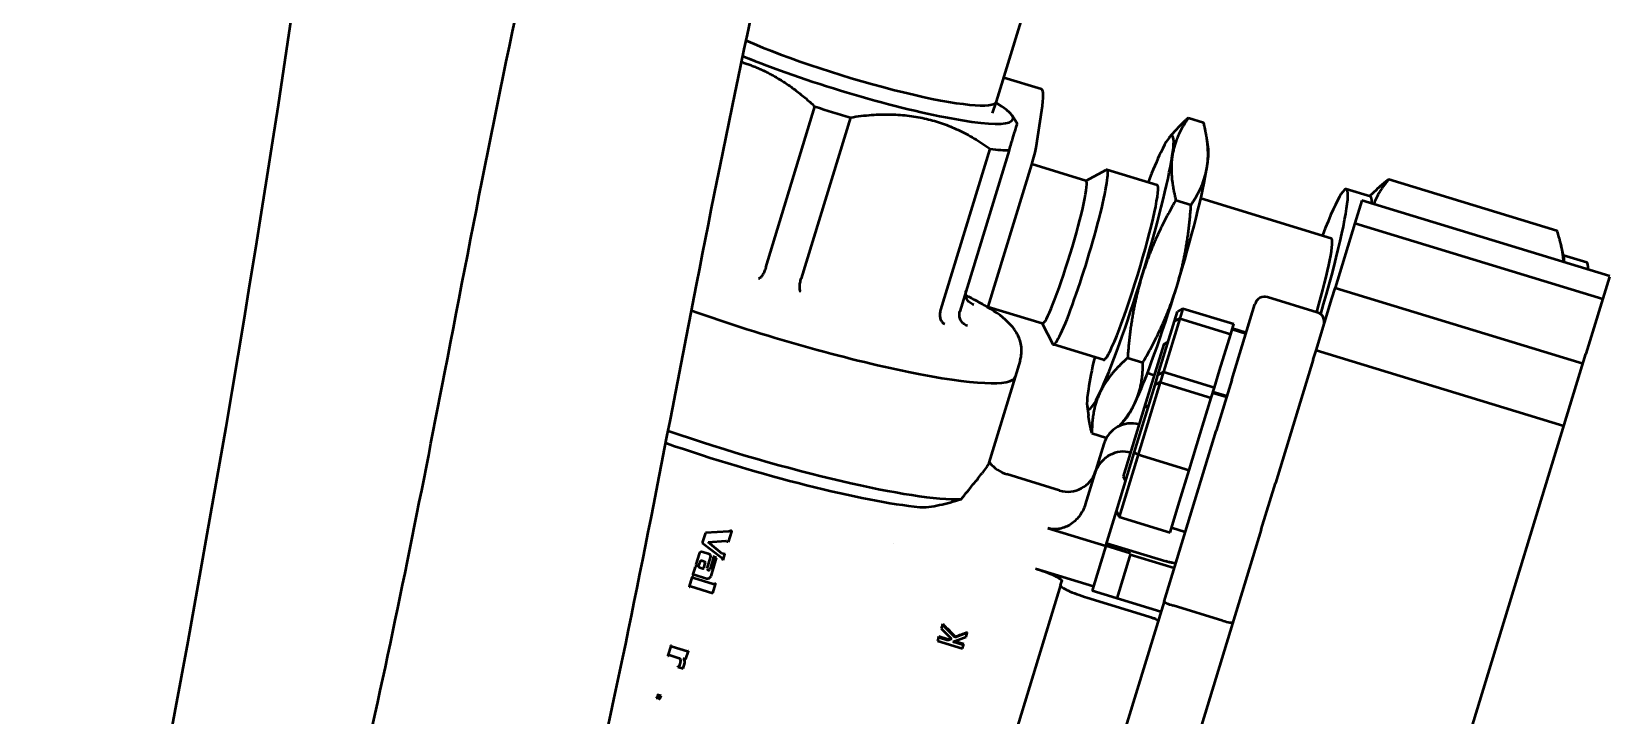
# Model space of a CAD drawing. Header units: inches. Extents: x 11 to 1621, y 11 to 1332.
# Drawn here: x 1297.609 to 1301.909, y 348.858 to 350.729 of the extents above; entities that cross this region are included whole.
import ezdxf

# ---------------------------------------------------------------- set-up
doc = ezdxf.new("R2010")
doc.units = ezdxf.units.IN
doc.header["$LTSCALE"] = 48
doc.header["$MEASUREMENT"] = 0
doc.layers.add('Visible (ANSI)', color=7, linetype='Continuous', lineweight=50)

msp = doc.modelspace()

# ---------------------------------------------------------------- linework, layer by layer
at = {"layer": 'Visible (ANSI)'}
for p, q in [((1300.248359, 350.5375), (1300.315514, 350.757153)), ((1300.371568, 350.570813), (1300.268206, 350.602414)), ((1299.617195, 350.083185), (1299.751861, 350.523658)), ((1300.237518, 350.505641), (1300.24829, 350.537286)), ((1299.848939, 350.493978), (1299.714272, 350.053505)), ((1300.29084, 350.499535), (1300.305318, 350.47711)), ((1300.356694, 350.411643), (1300.372154, 350.513475)), ((1300.77309, 350.493078), (1300.814674, 350.480364)), ((1300.72085, 350.438978), (1300.737833, 350.458139)), ((1300.827731, 350.406301), (1300.824366, 350.431684)), ((1300.096424, 349.967451), (1300.23109, 350.407924)), ((1300.282984, 350.404058), (1300.148317, 349.963585)), ((1300.225828, 349.975612), (1300.345001, 350.36541)), ((1300.493025, 350.320568), (1300.345116, 350.365788)), ((1300.492317, 350.320785), (1300.548059, 350.350684)), ((1300.687457, 350.309017), (1300.550056, 350.351025)), ((1301.321656, 350.325364), (1301.781141, 350.184886)), ((1300.738875, 350.267706), (1300.780459, 350.254993)), ((1301.163882, 350.163359), (1300.807117, 350.272433)), ((1301.270743, 350.277739), (1301.204997, 350.29784)), ((1301.247501, 350.266472), (1301.228685, 350.204929)), ((1301.247501, 350.266472), (1301.247692, 350.267097)), ((1301.925388, 350.059904), (1301.247692, 350.267097)), ((1301.268389, 350.278459), (1301.289004, 350.297927)), ((1301.228685, 350.204929), (1301.174661, 350.028225)), ((1301.228685, 350.204929), (1301.906381, 349.997737)), ((1301.800148, 350.111408), (1301.792867, 350.143881)), ((1301.862463, 350.096832), (1301.799071, 350.116213)), ((1301.924931, 350.058409), (1301.860357, 349.847199)), ((1301.125277, 349.960957), (1300.989738, 350.002395)), ((1301.165767, 349.999135), (1301.174371, 350.027277)), ((1301.174661, 350.028225), (1301.174371, 350.027277)), ((1301.174661, 350.028225), (1301.852358, 349.821033)), ((1300.37362, 349.930013), (1300.225712, 349.975233)), ((1300.735059, 349.936928), (1300.7431, 349.96323)), ((1300.758079, 349.971826), (1300.7431, 349.96323)), ((1300.758079, 349.971826), (1300.749518, 349.943822)), ((1300.758079, 349.971826), (1300.897384, 349.929236)), ((1300.891898, 349.776635), (1300.955, 349.983035)), ((1300.955325, 349.984098), (1300.955, 349.983035)), ((1301.122155, 349.856486), (1301.165767, 349.999135)), ((1300.372912, 349.93023), (1300.402406, 349.874271)), ((1300.689981, 349.789483), (1300.735059, 349.936928)), ((1300.749518, 349.943822), (1300.70496, 349.79808)), ((1300.749518, 349.943822), (1300.735059, 349.936928)), ((1300.749518, 349.943822), (1300.888822, 349.901233)), ((1300.888822, 349.901233), (1300.897384, 349.929236)), ((1300.893248, 349.915711), (1300.930898, 349.904201)), ((1300.931238, 349.905313), (1300.893589, 349.916824)), ((1300.541271, 349.830865), (1300.40387, 349.872872)), ((1300.705549, 349.874067), (1300.652429, 349.700321)), ((1300.705549, 349.874067), (1300.717839, 349.880602)), ((1300.858522, 349.802126), (1300.888822, 349.901233)), ((1300.930368, 349.902466), (1300.892718, 349.913977)), ((1300.313219, 349.829664), (1300.299524, 349.784871)), ((1300.606999, 349.83636), (1300.648583, 349.823647)), ((1301.114654, 349.831951), (1301.011226, 349.493654)), ((1301.061502, 347.23426), (1301.860357, 349.847199)), ((1301.114654, 349.831951), (1301.122155, 349.856486)), ((1301.799851, 349.649293), (1301.122155, 349.856486)), ((1300.679427, 349.788626), (1300.660931, 349.794281)), ((1300.68194, 349.763182), (1300.689981, 349.789483)), ((1300.70496, 349.79808), (1300.689981, 349.789483)), ((1300.70496, 349.79808), (1300.696398, 349.770076)), ((1300.70496, 349.79808), (1300.844264, 349.75549)), ((1300.844264, 349.75549), (1300.858522, 349.802126)), ((1300.299524, 349.784871), (1300.227627, 349.549706)), ((1300.625024, 349.577017), (1300.68194, 349.763182)), ((1300.696398, 349.770076), (1300.635798, 349.571862)), ((1300.696398, 349.770076), (1300.68194, 349.763182)), ((1300.696398, 349.770076), (1300.835702, 349.727486)), ((1300.835702, 349.727486), (1300.844264, 349.75549)), ((1300.878119, 349.731567), (1300.840469, 349.743078)), ((1300.891898, 349.776635), (1300.849279, 349.637236)), ((1300.496282, 349.704449), (1300.499647, 349.679067)), ((1300.652429, 349.700321), (1300.594876, 349.512072)), ((1300.652429, 349.700321), (1300.664719, 349.706856)), ((1300.805402, 349.628379), (1300.835702, 349.727486)), ((1300.877249, 349.72872), (1300.839599, 349.740231)), ((1300.840129, 349.741965), (1300.877779, 349.730454)), ((1300.603163, 349.671773), (1300.58618, 349.652611)), ((1300.509338, 349.630386), (1300.549225, 349.618191)), ((1300.706626, 349.17064), (1300.849279, 349.637236)), ((1300.775102, 349.529272), (1300.805402, 349.628379)), ((1300.541959, 349.601571), (1300.516684, 349.518903)), ((1300.576148, 349.417154), (1300.625024, 349.577017)), ((1300.635798, 349.571862), (1300.58376, 349.401652)), ((1300.635798, 349.571862), (1300.625024, 349.577017)), ((1300.635798, 349.571862), (1300.775102, 349.529272)), ((1300.749083, 349.444167), (1300.775102, 349.529272)), ((1300.276543, 349.518041), (1300.276547, 349.51804)), ((1300.420616, 349.473993), (1300.276602, 349.518023)), ((1300.516684, 349.518903), (1300.491184, 349.435493)), ((1300.594876, 349.512072), (1300.60141, 349.499782)), ((1300.972539, 349.367114), (1301.011226, 349.493654)), ((1300.723064, 349.359062), (1300.749083, 349.444167)), ((1300.547206, 349.322487), (1300.576148, 349.417154)), ((1300.576148, 349.417154), (1300.58376, 349.401652)), ((1300.58376, 349.401652), (1300.723064, 349.359062)), ((1299.452305, 349.358238), (1299.44394, 349.330879)), ((1299.515983, 349.36202), (1299.452305, 349.358238)), ((1299.452305, 349.358238), (1299.452381, 349.358485)), ((1299.515556, 349.332865), (1299.524362, 349.361668)), ((1299.521567, 349.363289), (1299.515983, 349.36202)), ((1299.515983, 349.36202), (1299.516176, 349.362651)), ((1299.521567, 349.363289), (1299.521779, 349.363984)), ((1299.524362, 349.361668), (1299.524588, 349.362405)), ((1300.389076, 349.370831), (1300.547206, 349.322487)), ((1300.972539, 349.367114), (1300.611656, 348.186719)), ((1300.764508, 349.359964), (1300.726859, 349.371474)), ((1299.44394, 349.330879), (1299.496091, 349.290584)), ((1299.459569, 349.33239), (1299.508292, 349.336424)), ((1299.496865, 349.301737), (1299.459569, 349.33239)), ((1299.508292, 349.336424), (1299.509849, 349.336156)), ((1299.509849, 349.336156), (1299.511222, 349.335664)), ((1299.511222, 349.335664), (1299.513074, 349.33478)), ((1299.513074, 349.33478), (1299.513473, 349.334103)), ((1299.513473, 349.334103), (1299.513944, 349.333358)), ((1299.965697, 349.327846), (1299.965693, 349.327836)), ((1300.547206, 349.322487), (1300.51341, 349.211946)), ((1300.614861, 349.301392), (1300.547091, 349.322111)), ((1300.54945, 349.329826), (1300.711344, 349.28033)), ((1299.434867, 349.30029), (1299.425971, 349.271192)), ((1299.436706, 349.277981), (1299.433821, 349.268542)), ((1299.434867, 349.30029), (1299.434943, 349.300537)), ((1299.436706, 349.277981), (1299.436786, 349.278241)), ((1299.45004, 349.278845), (1299.44256, 349.281132)), ((1299.44524, 349.305409), (1299.44532, 349.305669)), ((1299.460317, 349.3008), (1299.44524, 349.305409)), ((1299.447813, 349.261378), (1299.452136, 349.275517)), ((1299.452136, 349.275517), (1299.452233, 349.275835)), ((1299.457014, 349.260049), (1299.467236, 349.293483)), ((1299.460317, 349.3008), (1299.460415, 349.301121)), ((1299.474125, 349.289695), (1299.464413, 349.257928)), ((1299.467236, 349.293483), (1299.467351, 349.293858)), ((1299.467714, 349.239728), (1299.48312, 349.290121)), ((1299.472711, 349.293303), (1299.472838, 349.293718)), ((1299.48312, 349.290121), (1299.472711, 349.293303)), ((1299.472711, 349.293303), (1299.474125, 349.289695)), ((1299.48312, 349.290121), (1299.483277, 349.290636)), ((1299.496091, 349.290584), (1299.500519, 349.283679)), ((1299.496865, 349.301737), (1299.497056, 349.302361)), ((1299.505364, 349.299526), (1299.496865, 349.301737)), ((1299.500519, 349.283679), (1299.505364, 349.299526)), ((1299.505364, 349.299526), (1299.505589, 349.300264)), ((1300.614861, 349.301392), (1300.577353, 349.178711)), ((1300.734359, 349.261349), (1300.613879, 349.298183)), ((1299.415215, 349.235844), (1299.407767, 349.211484)), ((1299.415241, 349.235932), (1299.415317, 349.236179)), ((1299.416463, 349.23829), (1299.416539, 349.238537)), ((1299.416692, 349.23819), (1299.416463, 349.23829)), ((1299.416692, 349.23819), (1299.416768, 349.238438)), ((1299.416806, 349.238048), (1299.416692, 349.23819)), ((1299.416806, 349.238048), (1299.416882, 349.238296)), ((1299.416976, 349.237816), (1299.416806, 349.238048)), ((1299.416976, 349.237816), (1299.417052, 349.238064)), ((1299.417131, 349.237613), (1299.416976, 349.237816)), ((1299.417131, 349.237613), (1299.417207, 349.237861)), ((1299.41733, 349.237277), (1299.417131, 349.237613)), ((1299.41733, 349.237277), (1299.417406, 349.237525)), ((1299.417526, 349.237049), (1299.41733, 349.237277)), ((1299.417526, 349.237049), (1299.417602, 349.237298)), ((1299.417639, 349.236907), (1299.417526, 349.237049)), ((1299.417639, 349.236907), (1299.417716, 349.237156)), ((1299.417728, 349.236724), (1299.417639, 349.236907)), ((1299.417728, 349.236724), (1299.417805, 349.236973)), ((1299.41783, 349.236621), (1299.417728, 349.236724)), ((1299.41783, 349.236621), (1299.417906, 349.236871)), ((1299.417963, 349.236425), (1299.41783, 349.236621)), ((1299.417834, 349.244669), (1299.417909, 349.244916)), ((1299.423904, 349.26443), (1299.417952, 349.244963)), ((1299.417963, 349.236425), (1299.418039, 349.236675)), ((1299.418154, 349.236103), (1299.417963, 349.236425)), ((1299.418154, 349.236103), (1299.41823, 349.236353)), ((1299.418416, 349.235736), (1299.418154, 349.236103)), ((1299.418416, 349.235736), (1299.418492, 349.235986)), ((1299.418613, 349.235472), (1299.418416, 349.235736)), ((1299.418613, 349.235472), (1299.418689, 349.235723)), ((1299.418883, 349.235174), (1299.418613, 349.235472)), ((1299.418781, 349.242431), (1299.421565, 349.243714)), ((1299.418883, 349.235174), (1299.41896, 349.235425)), ((1299.419215, 349.234917), (1299.418883, 349.235174)), ((1299.419595, 349.234621), (1299.419215, 349.234917)), ((1299.419595, 349.234621), (1299.419672, 349.234874)), ((1299.419738, 349.234458), (1299.419595, 349.234621)), ((1299.419738, 349.234458), (1299.419816, 349.23471)), ((1299.420625, 349.23419), (1299.419738, 349.234458)), ((1299.473685, 349.217968), (1299.420625, 349.23419)), ((1299.421565, 349.243714), (1299.455614, 349.233304)), ((1299.423904, 349.26443), (1299.423979, 349.264677)), ((1299.43684, 349.263297), (1299.436923, 349.263569)), ((1299.43684, 349.263297), (1299.44489, 349.260836)), ((1299.44489, 349.260836), (1299.444984, 349.261141)), ((1300.355281, 349.260291), (1300.51341, 349.211946)), ((1299.407767, 349.211484), (1299.407615, 349.21096)), ((1299.407615, 349.21096), (1299.407787, 349.210761)), ((1299.407787, 349.210761), (1299.408111, 349.21064)), ((1299.408111, 349.21064), (1299.408361, 349.210627)), ((1299.408361, 349.210627), (1299.408692, 349.210736)), ((1299.408692, 349.210736), (1299.408937, 349.210914)), ((1299.408937, 349.210914), (1299.409332, 349.211235)), ((1299.409332, 349.211235), (1299.409684, 349.211485)), ((1299.409684, 349.211485), (1299.410075, 349.211723)), ((1299.410075, 349.211723), (1299.410396, 349.211941)), ((1299.410396, 349.211941), (1299.410855, 349.212053)), ((1299.410855, 349.212053), (1299.411247, 349.212018)), ((1299.411247, 349.212018), (1299.411947, 349.211786)), ((1299.411947, 349.211786), (1299.472713, 349.193208)), ((1299.472713, 349.193208), (1299.480316, 349.218075)), ((1299.475626, 349.21734), (1299.473685, 349.217968)), ((1299.475626, 349.21734), (1299.475833, 349.218019)), ((1299.476567, 349.217382), (1299.475626, 349.21734)), ((1299.476567, 349.217382), (1299.476778, 349.218072)), ((1299.477145, 349.217534), (1299.476567, 349.217382)), ((1299.477145, 349.217534), (1299.477358, 349.218231)), ((1299.477808, 349.217858), (1299.477145, 349.217534)), ((1299.477808, 349.217858), (1299.478023, 349.218562)), ((1299.478247, 349.218317), (1299.477808, 349.217858)), ((1299.478247, 349.218317), (1299.478463, 349.219024)), ((1299.478844, 349.218859), (1299.478247, 349.218317)), ((1299.478844, 349.218859), (1299.479062, 349.219572)), ((1299.479762, 349.219039), (1299.478844, 349.218859)), ((1299.479762, 349.219039), (1299.479983, 349.219763)), ((1299.480266, 349.218951), (1299.479762, 349.219039)), ((1299.480266, 349.218951), (1299.480489, 349.219682)), ((1299.480505, 349.218647), (1299.480266, 349.218951)), ((1299.480316, 349.218075), (1299.480505, 349.218647)), ((1299.480505, 349.218647), (1299.48073, 349.219383)), ((1300.423694, 349.214745), (1300.286747, 348.766812)), ((1300.423694, 349.214745), (1300.427051, 349.225726)), ((1300.51341, 349.211946), (1300.509583, 349.19943)), ((1300.697832, 349.141876), (1300.509583, 349.19943)), ((1300.495733, 349.181059), (1300.665157, 349.129261)), ((1300.706626, 349.17064), (1300.519079, 348.557201)), ((1300.867469, 349.117704), (1300.73193, 349.159143)), ((1300.100483, 349.106763), (1300.097327, 349.096439)), ((1300.100483, 349.106763), (1300.101264, 349.109317)), ((1300.135216, 349.071396), (1300.100483, 349.106763)), ((1300.0898, 349.071821), (1300.087008, 349.062688)), ((1300.087008, 349.062688), (1300.155494, 349.04175)), ((1300.0898, 349.071821), (1300.090558, 349.074298)), ((1300.115432, 349.063984), (1300.0898, 349.071821)), ((1300.11619, 349.066461), (1300.090558, 349.074298)), ((1300.097327, 349.096439), (1300.125785, 349.067766)), ((1300.125785, 349.067766), (1300.115432, 349.063984)), ((1300.115432, 349.063984), (1300.11619, 349.066461)), ((1300.128649, 349.059944), (1300.165205, 349.073516)), ((1300.158286, 349.050883), (1300.128649, 349.059944)), ((1300.159043, 349.05336), (1300.13265, 349.061429)), ((1300.168483, 349.084237), (1300.135216, 349.071396)), ((1300.135216, 349.071396), (1300.135967, 349.073853)), ((1300.165205, 349.073516), (1300.168483, 349.084237)), ((1300.168483, 349.084237), (1300.16926, 349.086779)), ((1299.349898, 349.022593), (1299.349784, 349.022036)), ((1299.349784, 349.022036), (1299.35008, 349.021902)), ((1299.357777, 349.048363), (1299.349898, 349.022593)), ((1299.35008, 349.021902), (1299.350254, 349.021849)), ((1299.350254, 349.021849), (1299.350525, 349.021824)), ((1299.350525, 349.021824), (1299.350658, 349.021827)), ((1299.350658, 349.021827), (1299.350938, 349.021974)), ((1299.350938, 349.021974), (1299.35119, 349.022319)), ((1299.35119, 349.022319), (1299.351347, 349.022547)), ((1299.351347, 349.022547), (1299.351679, 349.023057)), ((1299.351679, 349.023057), (1299.351873, 349.023259)), ((1299.351873, 349.023259), (1299.352099, 349.023568)), ((1299.352099, 349.023568), (1299.352316, 349.023749)), ((1299.352316, 349.023749), (1299.352531, 349.023974)), ((1299.352531, 349.023974), (1299.353175, 349.024021)), ((1299.353175, 349.024021), (1299.38085, 349.01556)), ((1299.357975, 349.04933), (1299.357777, 349.048363)), ((1299.358375, 349.049865), (1299.357975, 349.04933)), ((1299.357975, 349.04933), (1299.358051, 349.049577)), ((1299.358375, 349.049865), (1299.35845, 349.050112)), ((1299.358826, 349.049797), (1299.358375, 349.049865)), ((1299.358826, 349.049797), (1299.358902, 349.050044)), ((1299.359057, 349.049468), (1299.358826, 349.049797)), ((1299.359057, 349.049468), (1299.359133, 349.049716)), ((1299.359226, 349.049018), (1299.359057, 349.049468)), ((1299.359226, 349.049018), (1299.359302, 349.049266)), ((1299.359343, 349.048396), (1299.359226, 349.049018)), ((1299.359343, 349.048396), (1299.359419, 349.048645)), ((1299.359604, 349.048012), (1299.359343, 349.048396)), ((1299.359604, 349.048012), (1299.35968, 349.048261)), ((1299.359711, 349.047745), (1299.359604, 349.048012)), ((1299.359711, 349.047745), (1299.359787, 349.047994)), ((1299.360099, 349.047157), (1299.359711, 349.047745)), ((1299.360099, 349.047157), (1299.360175, 349.047407)), ((1299.360297, 349.046956), (1299.360099, 349.047157)), ((1299.360297, 349.046956), (1299.360373, 349.047206)), ((1299.360482, 349.046712), (1299.360297, 349.046956)), ((1299.360482, 349.046712), (1299.360559, 349.046962)), ((1299.361205, 349.04644), (1299.360482, 349.046712)), ((1299.361205, 349.04644), (1299.361281, 349.046692)), ((1299.403389, 349.033543), (1299.361205, 349.04644)), ((1299.391974, 349.014088), (1299.392249, 349.014149)), ((1299.392249, 349.014149), (1299.392924, 349.014049)), ((1299.392924, 349.014049), (1299.393727, 349.013843)), ((1299.393727, 349.013843), (1299.394429, 349.013628)), ((1299.394429, 349.013628), (1299.395802, 349.013099)), ((1299.395802, 349.013099), (1299.396751, 349.012603)), ((1299.396751, 349.012603), (1299.397249, 349.012331)), ((1299.397249, 349.012331), (1299.398115, 349.011582)), ((1299.398785, 349.011498), (1299.398971, 349.011985)), ((1299.398971, 349.011985), (1299.399274, 349.013036)), ((1299.398971, 349.011985), (1299.399131, 349.012509)), ((1299.399274, 349.013036), (1299.405723, 349.034128)), ((1299.403389, 349.033543), (1299.403543, 349.034046)), ((1299.403769, 349.03344), (1299.403389, 349.033543)), ((1299.403769, 349.03344), (1299.403923, 349.033947)), ((1299.404087, 349.033462), (1299.403769, 349.03344)), ((1299.404087, 349.033462), (1299.404243, 349.033971)), ((1299.404316, 349.033582), (1299.404087, 349.033462)), ((1299.404316, 349.033582), (1299.404472, 349.034094)), ((1299.404551, 349.033724), (1299.404316, 349.033582)), ((1299.404551, 349.033724), (1299.404708, 349.034238)), ((1299.404863, 349.033962), (1299.404551, 349.033724)), ((1299.404863, 349.033962), (1299.405021, 349.034478)), ((1299.405156, 349.034134), (1299.404863, 349.033962)), ((1299.405156, 349.034134), (1299.405314, 349.034652)), ((1299.405487, 349.034199), (1299.405156, 349.034134)), ((1299.405487, 349.034199), (1299.405647, 349.03472)), ((1299.405723, 349.034128), (1299.405487, 349.034199)), ((1299.405723, 349.034128), (1299.405883, 349.034651)), ((1300.155494, 349.04175), (1300.158286, 349.050883)), ((1300.158286, 349.050883), (1300.159043, 349.05336)), ((1299.37732, 348.992365), (1299.37677, 348.991713)), ((1299.37677, 348.991713), (1299.376888, 348.9921)), ((1299.376943, 348.991283), (1299.377166, 348.991202)), ((1299.377166, 348.991202), (1299.391369, 348.98686)), ((1299.37732, 348.992365), (1299.37744, 348.992755)), ((1299.3784, 348.992533), (1299.37732, 348.992365)), ((1299.378898, 348.992604), (1299.3784, 348.992533)), ((1299.378898, 348.992604), (1299.379021, 348.993006)), ((1299.379672, 348.99284), (1299.378898, 348.992604)), ((1299.379672, 348.99284), (1299.379796, 348.993247)), ((1299.380187, 348.993131), (1299.379672, 348.99284)), ((1299.380187, 348.993131), (1299.380312, 348.99354)), ((1299.380489, 348.993461), (1299.380187, 348.993131)), ((1299.380489, 348.993461), (1299.380615, 348.993872)), ((1299.380678, 348.993821), (1299.380489, 348.993461)), ((1299.384461, 349.006196), (1299.380678, 348.993821)), ((1299.391369, 348.98686), (1299.396185, 349.002612)), ((1299.396185, 349.002612), (1299.396346, 349.003136)), ((1299.398115, 349.011582), (1299.398463, 349.011311)), ((1299.318345, 348.907741), (1299.317816, 348.906009)), ((1299.317816, 348.906009), (1299.321233, 348.906945)), ((1299.320955, 348.908454), (1299.318345, 348.907741)), ((1299.318345, 348.907741), (1299.318422, 348.907991)), ((1299.320625, 348.915197), (1299.320202, 348.913815)), ((1299.320202, 348.913815), (1299.324876, 348.912385)), ((1299.320625, 348.915197), (1299.320701, 348.915447)), ((1299.331148, 348.91198), (1299.320625, 348.915197)), ((1299.321619, 348.90864), (1299.320955, 348.908454)), ((1299.321233, 348.906945), (1299.321414, 348.906997)), ((1299.321414, 348.906997), (1299.321986, 348.907192)), ((1299.321619, 348.90864), (1299.321697, 348.908895)), ((1299.322178, 348.908814), (1299.321619, 348.90864)), ((1299.321986, 348.907192), (1299.322509, 348.907415)), ((1299.322178, 348.908814), (1299.322256, 348.90907)), ((1299.322672, 348.90899), (1299.322178, 348.908814)), ((1299.322509, 348.907415), (1299.322982, 348.907659)), ((1299.322673, 348.908988), (1299.322751, 348.909243)), ((1299.323297, 348.909268), (1299.322674, 348.908986)), ((1299.322982, 348.907659), (1299.323308, 348.907898)), ((1299.323297, 348.909268), (1299.323376, 348.909527)), ((1299.32363, 348.909487), (1299.323297, 348.909268)), ((1299.323308, 348.907898), (1299.323765, 348.908335)), ((1299.324018, 348.909907), (1299.32363, 348.909487)), ((1299.32363, 348.909487), (1299.323709, 348.909745)), ((1299.323709, 348.907945), (1299.323684, 348.907325)), ((1299.323684, 348.907325), (1299.323734, 348.906764)), ((1299.323765, 348.908335), (1299.323709, 348.907945)), ((1299.323734, 348.906764), (1299.323858, 348.906262)), ((1299.323858, 348.906262), (1299.324058, 348.905818)), ((1299.324018, 348.909907), (1299.324097, 348.910167)), ((1299.3241, 348.910033), (1299.324018, 348.909907)), ((1299.324058, 348.905818), (1299.324325, 348.90543)), ((1299.324296, 348.910506), (1299.3241, 348.910033)), ((1299.3241, 348.910033), (1299.32418, 348.910292)), ((1299.324387, 348.910785), (1299.324296, 348.910506)), ((1299.324296, 348.910506), (1299.324375, 348.910766)), ((1299.324325, 348.90543), (1299.324718, 348.90504)), ((1299.324876, 348.912385), (1299.324387, 348.910785)), ((1299.324718, 348.90504), (1299.325183, 348.904741)), ((1299.324923, 348.907511), (1299.324929, 348.90786)), ((1299.324923, 348.907511), (1299.325004, 348.907774)), ((1299.325042, 348.906948), (1299.324923, 348.907511)), ((1299.324929, 348.90786), (1299.325009, 348.908413)), ((1299.324929, 348.90786), (1299.325009, 348.908123)), ((1299.325009, 348.908413), (1299.325173, 348.909052)), ((1299.325009, 348.908413), (1299.32509, 348.908675)), ((1299.325042, 348.906948), (1299.325123, 348.907211)), ((1299.325307, 348.906509), (1299.325042, 348.906948)), ((1299.325173, 348.909052), (1299.32608, 348.912018)), ((1299.325183, 348.904741), (1299.325743, 348.904512)), ((1299.325307, 348.906509), (1299.325388, 348.906774)), ((1299.325736, 348.906133), (1299.325307, 348.906509)), ((1299.325736, 348.906133), (1299.325817, 348.9064)), ((1299.326164, 348.90594), (1299.325736, 348.906133)), ((1299.325743, 348.904512), (1299.326323, 348.904392)), ((1299.32608, 348.912018), (1299.329562, 348.910953)), ((1299.326164, 348.90594), (1299.326245, 348.906208)), ((1299.326726, 348.905856), (1299.326164, 348.90594)), ((1299.326323, 348.904392), (1299.326889, 348.904382)), ((1299.326726, 348.905856), (1299.326809, 348.906125)), ((1299.327257, 348.905957), (1299.326726, 348.905856)), ((1299.326889, 348.904382), (1299.327447, 348.904469)), ((1299.327257, 348.905957), (1299.32734, 348.906228)), ((1299.327553, 348.906098), (1299.327257, 348.905957)), ((1299.327447, 348.904469), (1299.327936, 348.904639)), ((1299.327912, 348.906403), (1299.327553, 348.906098)), ((1299.327553, 348.906098), (1299.327636, 348.90637)), ((1299.328217, 348.906842), (1299.327912, 348.906403)), ((1299.327912, 348.906403), (1299.327995, 348.906675)), ((1299.327936, 348.904639), (1299.328411, 348.904933)), ((1299.328475, 348.907416), (1299.328217, 348.906842)), ((1299.328217, 348.906842), (1299.328301, 348.907115)), ((1299.328411, 348.904933), (1299.328808, 348.90532)), ((1299.328475, 348.907416), (1299.328558, 348.907689)), ((1299.328554, 348.907655), (1299.328475, 348.907416)), ((1299.329562, 348.910953), (1299.328554, 348.907655)), ((1299.328808, 348.90532), (1299.329041, 348.905668)), ((1299.329041, 348.905668), (1299.329284, 348.906133)), ((1299.329284, 348.906133), (1299.329514, 348.906697)), ((1299.329514, 348.906697), (1299.329734, 348.907357)), ((1299.329734, 348.907357), (1299.331148, 348.91198)), ((1299.331148, 348.91198), (1299.331233, 348.912257))]:
    msp.add_line(p, q, dxfattribs=at)
for centre, radius, start, end in [((1247.196979, 358.380235), 51.6875, 340.5924941, 354.6749842), ((1300.98168, 349.97604), 0.027559, 73, 163), ((1301.117219, 349.934602), 0.027559, 343, 73), ((1300.617258, 349.578549), 0.07874, 74.432544, 163), ((1300.443638, 349.549293), 0.07874, 253, 343)]:
    msp.add_arc(centre, radius, start, end, dxfattribs=at)
for centre, major_axis, ratio, start_param, end_param in [((1299.846711, 350.660296), (0.401648, -0.122796), 0.13052619, 3.97187423, 6.28318531), ((1299.836943, 350.628344), (0.456479, -0.13956), 0.13052619, 4.08651514, 6.77887534), ((1300.252281, 350.180641), (0.119288, 0.390172), 0.08492035, 5.75958653, 6.28318531), ((1299.820968, 350.576092), (-0.517685, 0.158272), 0.13052619, 1.47689722, 1.66469544), ((1300.614364, 350.069941), (0.114208, 0.373557), 0.08492035, 5.75958653, 6.80678408), ((1299.820968, 350.576092), (-0.517685, 0.158272), 0.13052619, 2.52409477, 2.71189299), ((1300.340534, 350.366776), (0.01608, 0.052597), 0.08492035, 4.71238898, 5.75958653), ((1300.614364, 350.069941), (0.114208, 0.373557), 0.08492035, 4.71238898, 5.75958653), ((1300.614364, 350.069941), (-0.114208, -0.373557), 0.08492035, 3.66519143, 4.01789071), ((1300.709649, 350.040809), (0.114208, 0.373557), 0.08492035, 5.75958653, 6.09937959), ((1300.476963, 350.111949), (-0.073093, -0.239076), 0.08492035, 6.19785357, 9.51010969), ((1300.709649, 350.040809), (-0.114208, -0.373557), 0.08492035, 1.57079633, 2.61799388), ((1300.433322, 350.125291), (-0.059702, -0.195277), 0.08492035, 0, 3.14159265), ((1300.614364, 350.069941), (-0.073093, -0.239076), 0.08492035, 0, 3.14159265), ((1301.090789, 349.924283), (0.114208, 0.373557), 0.08492035, 4.82265979, 7.15948337), ((1301.156536, 349.904182), (0.114208, 0.373557), 0.08492035, 5.98781034, 6.28318531), ((1301.090789, 349.924283), (0.073093, 0.239076), 0.08492035, 4.89400286, 6.28318531), ((1301.682509, 349.743376), (0.114208, 0.373557), 0.08492035, 5.98781034, 6.13502424), ((1301.748256, 349.723275), (0.114208, 0.373557), 0.08492035, 5.98781034, 6.28318531), ((1300.614364, 350.069941), (0.114208, 0.373557), 0.08492035, 3.66519143, 4.71238898), ((1300.709649, 350.040809), (-0.114208, -0.373557), 0.08492035, 0.52359878, 1.57079633), ((1299.640652, 349.986308), (0.658871, -0.201437), 0.13052619, 4.40185872, 6.28318531), ((1299.640652, 349.986308), (0.658871, -0.201437), 0.13052619, 4.40185872, 6.28318531), ((1300.221361, 349.976977), (0.01608, 0.052597), 0.08492035, 4.68610738, 4.71238898), ((1300.614364, 350.069941), (-0.114208, -0.373557), 0.08492035, 5.40688725, 5.75958653), ((1300.614364, 350.069941), (-0.114208, -0.373557), 0.08492035, 5.75958653, 6.80678408), ((1300.709649, 350.040809), (-0.114208, -0.373557), 0.08492035, 0.18380571, 0.52359878), ((1299.543649, 349.669022), (0.658871, -0.201437), 0.13052619, 4.45497705, 5.92604069), ((1299.532236, 349.631695), (-0.621222, 0.189927), 0.13052619, 1.30307097, 2.56237613), ((1299.522219, 349.361205), (0.002143, 0.000463), 0.99555668, 0, 1.65411867), ((1299.43992, 349.271827), (-0.013949, -0.000634), 0.99339421, 0, 0.53394989), ((1299.442965, 349.297076), (-0.008406, 0.002295), 0.99146015, 4.71238898, 6.17134507), ((1299.44107, 349.276941), (-0.004226, 0.001503), 0.99147871, 4.71238898, 6.39107843), ((1299.449828, 349.276402), (0.002307, -0.000886), 0.9915292, 0, 1.84957098), ((1299.4594, 349.293064), (0.007836, 0.000419), 0.99348191, 0, 1.39505877), ((1299.422389, 349.233747), (-0.005926, 0.004542), 0.99356294, 0, 0.37255332), ((1299.419662, 349.24411), (-0.00171, 0.000854), 0.99191999, 0, 1.55341695), ((1299.425911, 349.260078), (-0.004185, 0.002379), 0.99224532, 4.71238898, 5.65539588), ((1299.437572, 349.267184), (-0.003751, 0.001358), 0.99148923, 0, 1.73158679), ((1299.445887, 349.263517), (0.002704, -0.001005), 0.9915035, 4.71238898, 5.79700692), ((1299.457506, 349.244187), (0.010974, -0.001908), 0.99170348, 4.71238898, 6.04360214), ((1299.460983, 349.25993), (0.003429, -0.002003), 0.99235978, 3.64430842, 6.28318531), ((1300.732981, 349.162583), (-0.026355, 0.008057), 0.13052619, 0, 1.57079633), ((1300.206302, 349.294748), (-1.242899, 1.2841), 0.11446195, 1.60448149, 1.63227825), ((1300.86852, 349.121144), (0.026355, -0.008057), 0.13052619, 4.71238898, 6.28318531), ((1300.149736, 349.124535), (-0.638711, -0.235515), 0.06317332, 1.49497394, 1.5075119), ((1300.174709, 349.206933), (-0.997725, -0.394732), 0.10236949, 1.49150932, 1.5248609), ((1299.376283, 349.008481), (0.007131, -0.004601), 0.99269364, 0.29856626, 1.57079633), ((1299.383739, 349.004652), (0.012446, -0.00204), 0.99175522, 0, 1.01778285)]:
    msp.add_ellipse(centre, major_axis=major_axis, ratio=ratio, start_param=start_param, end_param=end_param, dxfattribs=at)
for points, knots in [([(1297.651782, 345.97233), (1297.855868, 346.533043), (1298.05965, 347.098803), (1298.34621, 348.03037), (1298.443806, 348.397537), (1298.605054, 349.108337), (1298.672658, 349.451349), (1298.822977, 350.225715), (1298.90542, 350.658619), (1299.056456, 351.319617), (1299.111667, 351.542839), (1299.252048, 352.050398), (1299.341275, 352.335784), (1299.522056, 352.831766), (1299.605944, 353.040894), (1299.748995, 353.362009), (1299.800883, 353.472766), (1299.855349, 353.58336)], [0, 0, 0, 0, 4.55194059, 4.55194059, 7.57945591, 7.57945591, 10.38222915, 10.38222915, 13.85463358, 13.85463358, 15.60562098, 15.60562098, 17.80394448, 17.80394448, 19.38597673, 19.38597673, 20.21481685, 20.21481685, 20.21481685, 20.21481685]), ([(1299.140892, 348.622696), (1299.156246, 348.690304), (1299.171183, 348.757779), (1299.274462, 349.234502), (1299.350367, 349.639093), (1299.512509, 350.468664), (1299.59909, 350.893237), (1299.78713, 351.636537), (1299.879496, 351.955335), (1300.057845, 352.467679), (1300.131503, 352.660133), (1300.285872, 353.023588), (1300.364927, 353.194818), (1300.487178, 353.438374), (1300.524902, 353.51104), (1300.563743, 353.58336)], [7.56738967, 7.56738967, 7.56738967, 7.56738967, 8.1036812, 8.1036812, 11.36366264, 11.36366264, 14.83606707, 14.83606707, 17.44448539, 17.44448539, 19.00566452, 19.00566452, 20.37682573, 20.37682573, 20.96143669, 20.96143669, 20.96143669, 20.96143669]), ([(1299.617195, 350.083185), (1299.616026, 350.079359), (1299.61461, 350.075552), (1299.611403, 350.0683), (1299.609639, 350.064944), (1299.605982, 350.059152), (1299.604124, 350.056796), (1299.600579, 350.053463), (1299.598926, 350.05253), (1299.597479, 350.052388), (1299.597461, 350.052386), (1299.597443, 350.052385)], [0.127059485, 0.127059485, 0.127059485, 0.127059485, 0.157826889, 0.157826889, 0.189328118, 0.189328118, 0.221582257, 0.221582257, 0.254192405, 0.254192405, 0.254604276, 0.254604276, 0.254604276, 0.254604276]), ([(1299.713425, 350.016926), (1299.71341, 350.016937), (1299.713396, 350.016948), (1299.712811, 350.017434), (1299.712306, 350.018117), (1299.711449, 350.019883), (1299.711098, 350.02096), (1299.710327, 350.024583), (1299.710125, 350.027556), (1299.710354, 350.034323), (1299.710768, 350.038035), (1299.712154, 350.045756), (1299.713104, 350.049682), (1299.714269, 350.053493), (1299.714271, 350.053499), (1299.714272, 350.053505)], [-0.000411925, -0.000411925, -0.000411925, -0.000411925, 0, 0, 0.016868419, 0.016868419, 0.033711009, 0.033711009, 0.065432981, 0.065432981, 0.096410129, 0.096410129, 0.127012218, 0.127012218, 0.127059485, 0.127059485, 0.127059485, 0.127059485]), ([(1300.186779, 349.981659), (1300.186728, 349.981673), (1300.186677, 349.981688), (1300.18454, 349.982288), (1300.182526, 349.983084), (1300.178705, 349.985071), (1300.176907, 349.986256), (1300.172127, 349.990178), (1300.169545, 349.993328), (1300.165818, 350.00039), (1300.164677, 350.004217), (1300.163955, 350.012095), (1300.164364, 350.016062), (1300.165527, 350.019873), (1300.165528, 350.019879), (1300.16553, 350.019885)], [-0.254637744, -0.254637744, -0.254637744, -0.254637744, -0.254225765, -0.254225765, -0.237355132, -0.237355132, -0.220510331, -0.220510331, -0.188784196, -0.188784196, -0.157802983, -0.157802983, -0.127196878, -0.127196878, -0.127149605, -0.127149605, -0.127149605, -0.127149605]), ([(1300.313219, 349.829664), (1300.316932, 349.841811), (1300.317789, 349.854615), (1300.315231, 349.878277), (1300.311576, 349.888641), (1300.301468, 349.909748), (1300.294547, 349.918479), (1300.268884, 349.946766), (1300.24869, 349.960205), (1300.205958, 349.985952), (1300.186337, 349.996563), (1300.164382, 350.00752)], [6.283185307, 6.283185307, 6.283185307, 6.283185307, 6.338987927, 6.338987927, 6.402592461, 6.402592461, 6.49887304, 6.49887304, 6.763332656, 6.763332656, 6.944428778, 6.944428778, 6.944428778, 6.944428778]), ([(1300.10705, 349.928288), (1300.107017, 349.928303), (1300.106984, 349.928319), (1300.105602, 349.928984), (1300.104319, 349.929842), (1300.101933, 349.931952), (1300.100834, 349.933198), (1300.097985, 349.937289), (1300.096545, 349.940541), (1300.09471, 349.947773), (1300.09431, 349.951667), (1300.094591, 349.959638), (1300.095257, 349.963628), (1300.09642, 349.967439), (1300.096422, 349.967445), (1300.096424, 349.967451)], [-0.254637744, -0.254637744, -0.254637744, -0.254637744, -0.254225765, -0.254225765, -0.237355132, -0.237355132, -0.220510331, -0.220510331, -0.188784196, -0.188784196, -0.157802983, -0.157802983, -0.127196878, -0.127196878, -0.127149605, -0.127149605, -0.127149605, -0.127149605]), ([(1300.169049, 349.923669), (1300.168999, 349.923686), (1300.168949, 349.923703), (1300.166848, 349.92442), (1300.164869, 349.925331), (1300.161117, 349.927543), (1300.159352, 349.928838), (1300.154667, 349.933066), (1300.15214, 349.936399), (1300.148506, 349.943765), (1300.147402, 349.947712), (1300.14673, 349.955753), (1300.147151, 349.959762), (1300.148314, 349.963573), (1300.148316, 349.963579), (1300.148317, 349.963585)], [-0.000411925, -0.000411925, -0.000411925, -0.000411925, 0, 0, 0.016868419, 0.016868419, 0.03371101, 0.03371101, 0.065432981, 0.065432981, 0.096410129, 0.096410129, 0.127012218, 0.127012218, 0.127059485, 0.127059485, 0.127059485, 0.127059485]), ([(1300.614857, 349.577429), (1300.606145, 349.579789), (1300.595721, 349.580634), (1300.577193, 349.578639), (1300.566002, 349.575015), (1300.548442, 349.565271), (1300.539074, 349.557248), (1300.525866, 349.540784), (1300.519851, 349.52926), (1300.516684, 349.518903)], [0.004943741, 0.004943741, 0.004943741, 0.004943741, 0.072218735, 0.072218735, 0.147130894, 0.147130894, 0.225931358, 0.225931358, 0.309168239, 0.309168239, 0.309168239, 0.309168239]), ([(1300.227623, 349.549705), (1300.227326, 349.548726), (1300.226825, 349.547542), (1300.223932, 349.541852), (1300.219416, 349.534773), (1300.209391, 349.521598)], [0.673048326, 0.673048326, 0.673048326, 0.673048326, 0.732511217, 0.732511217, 0.916373889, 0.916373889, 0.916373889, 0.916373889]), ([(1300.22828, 349.551844), (1300.234665, 349.543409), (1300.242563, 349.53595), (1300.259147, 349.52479), (1300.267853, 349.520701), (1300.276543, 349.518041)], [0.002807488, 0.002807488, 0.002807488, 0.002807488, 0.087525165, 0.087525165, 0.164453973, 0.164453973, 0.164453973, 0.164453973]), ([(1300.151752, 349.45023), (1300.163833, 349.464994), (1300.175026, 349.478566), (1300.194469, 349.5025), (1300.20269, 349.512791), (1300.209391, 349.521598)], [-0.383442139, -0.383442139, -0.383442139, -0.383442139, -0.1878388, -0.1878388, 0, 0, 0, 0]), ([(1300.038562, 349.428363), (1300.051993, 349.427019), (1300.072362, 349.429864), (1300.111752, 349.438394), (1300.131576, 349.443882), (1300.151752, 349.45023)], [-0.443786662, -0.443786662, -0.443786662, -0.443786662, -0.212432628, -0.212432628, 0, 0, 0, 0]), ([(1300.491184, 349.435493), (1300.487797, 349.424417), (1300.4814, 349.412074), (1300.467493, 349.394133), (1300.457615, 349.385165), (1300.439384, 349.37423), (1300.427982, 349.369979), (1300.408837, 349.36737), (1300.397855, 349.368148), (1300.389076, 349.370831)], [-0.957682418, -0.957682418, -0.957682418, -0.957682418, -0.868663282, -0.868663282, -0.783405476, -0.783405476, -0.705892069, -0.705892069, -0.635947237, -0.635947237, -0.635947237, -0.635947237]), ([(1300.738824, 349.275954), (1300.738682, 349.275491), (1300.737722, 349.275188), (1300.734879, 349.27513), (1300.732529, 349.275352), (1300.727672, 349.276142), (1300.724344, 349.276834), (1300.718292, 349.278318), (1300.714525, 349.279358), (1300.711344, 349.28033)], [0.107038976, 0.107038976, 0.107038976, 0.107038976, 0.135305752, 0.135305752, 0.162713211, 0.162713211, 0.189002843, 0.189002843, 0.214349975, 0.214349975, 0.214349975, 0.214349975]), ([(1300.355281, 349.260291), (1300.364059, 349.257607), (1300.374225, 349.254159), (1300.390693, 349.248011), (1300.399646, 349.244255), (1300.412655, 349.238104), (1300.418739, 349.234666), (1300.425624, 349.229639), (1300.427497, 349.227184), (1300.427051, 349.225726)], [0.635947237, 0.635947237, 0.635947237, 0.635947237, 0.705892069, 0.705892069, 0.783405476, 0.783405476, 0.868663282, 0.868663282, 0.957682418, 0.957682418, 0.957682418, 0.957682418]), ([(1300.423694, 349.214745), (1300.423277, 349.213381), (1300.425064, 349.211076), (1300.431785, 349.206322), (1300.437708, 349.203077), (1300.450486, 349.197181), (1300.459448, 349.193513), (1300.476113, 349.187375), (1300.48667, 349.18383), (1300.495733, 349.181059)], [0.935875742, 0.935875742, 0.935875742, 0.935875742, 1.019112623, 1.019112623, 1.097913087, 1.097913087, 1.172825246, 1.172825246, 1.245043981, 1.245043981, 1.245043981, 1.245043981]), ([(1300.665157, 349.129261), (1300.668338, 349.128288), (1300.672043, 349.127044), (1300.67789, 349.12489), (1300.681035, 349.123602), (1300.685504, 349.121542), (1300.687577, 349.120411), (1300.689902, 349.118773), (1300.690528, 349.117985), (1300.690386, 349.117522)], [0.214349975, 0.214349975, 0.214349975, 0.214349975, 0.239697108, 0.239697108, 0.26598674, 0.26598674, 0.293394199, 0.293394199, 0.321660975, 0.321660975, 0.321660975, 0.321660975])]:
    msp.add_open_spline(points, degree=3, knots=knots, dxfattribs=at)
for points, weights in [([(1299.551317, 350.64558), (1299.654997, 350.613738), (1299.751861, 350.523658)], [1.64227448715, 1.65810860254, 1.56628897925]), ([(1299.848939, 350.493978), (1300.063465, 350.527655), (1300.23109, 350.407924)], [1.56628897925, 1.72291787713, 1.56628897925]), ([(1300.282984, 350.404058), (1300.305318, 350.47711), (1300.305318, 350.47711)], [1.56628897925, 1.67220048035, 1.63487856518]), ([(1300.77309, 350.493078), (1300.737072, 350.440899), (1300.729132, 350.388601)], [1, 1.0379548493, 1]), ([(1300.737833, 350.458139), (1300.753097, 350.475361), (1300.77309, 350.493078)], [1.01766257973, 1.01398218988, 1]), ([(1300.824417, 350.35947), (1300.832357, 350.411767), (1300.814674, 350.480364)], [1, 1.0379548493, 1]), ([(1300.729132, 350.388601), (1300.721192, 350.336303), (1300.738875, 350.267706)], [1, 1.0379548493, 1]), ([(1300.780459, 350.254993), (1300.816477, 350.307172), (1300.824417, 350.35947)], [1, 1.0379548493, 1]), ([(1301.321656, 350.325364), (1301.292783, 350.291173), (1301.280181, 350.257164)], [1, 1.02552903088, 1.0167156033]), ([(1301.289004, 350.297927), (1301.303435, 350.311555), (1301.321656, 350.325364)], [1.01590520608, 1.01134179787, 1]), ([(1300.738875, 350.267706), (1300.676688, 350.160337), (1300.646086, 350.060242)], [1, 1.0379548493, 1]), ([(1300.741371, 350.031111), (1300.771973, 350.131205), (1300.780459, 350.254993)], [1, 1.0379548493, 1]), ([(1301.799146, 350.0985), (1301.797531, 350.136857), (1301.781141, 350.184886)], [1.0167156033, 1.02552903088, 1]), ([(1300.646086, 350.060242), (1300.615485, 349.960148), (1300.606999, 349.83636)], [1, 1.0379548493, 1]), ([(1300.648583, 349.823647), (1300.71077, 349.931017), (1300.741371, 350.031111)], [1, 1.0379548493, 1]), ([(1300.606999, 349.83636), (1300.553981, 349.789379), (1300.531318, 349.741582)], [1, 1.0379548493, 1]), ([(1300.626603, 349.712451), (1300.649266, 349.760247), (1300.648583, 349.823647)], [1, 1.0379548493, 1]), ([(1300.531318, 349.741582), (1300.508656, 349.693786), (1300.509338, 349.630386)], [1, 1.0379548493, 1]), ([(1300.5836, 349.649733), (1300.611403, 349.680391), (1300.626603, 349.712451)], [1.01697348284, 1.0251442435, 1]), ([(1300.509338, 349.630386), (1300.50267, 349.656254), (1300.499647, 349.679067)], [1, 1.01398218988, 1.01766257973])]:
    msp.add_rational_spline(points, weights, degree=2, dxfattribs=at)

doc.saveas('drawing.dxf')
